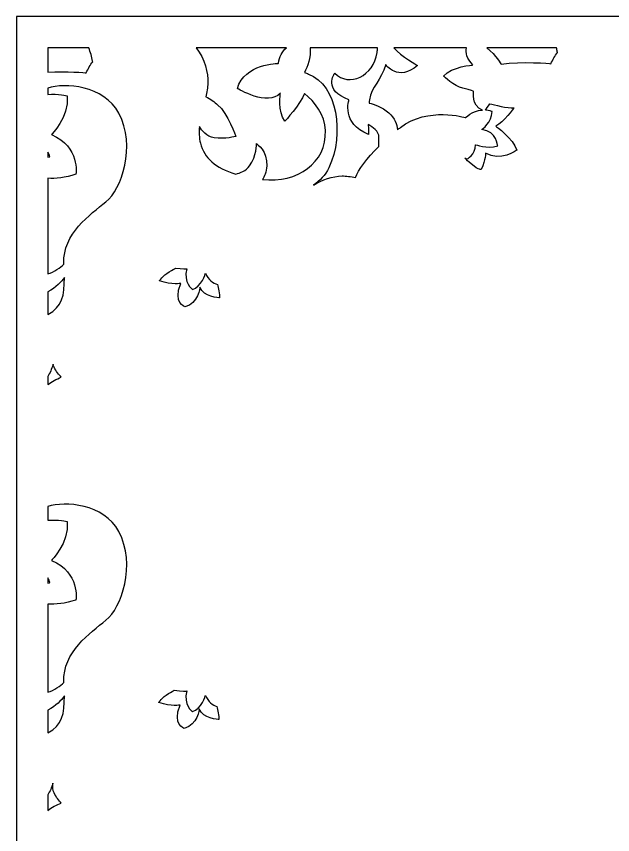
# Model space of a CAD drawing. Header units: centimetres. Extents: x -9.6 to 9.9, y -13.1 to 7.2.
# Drawn here: x -9.63 to -2.22, y -2.93 to 7.23 of the extents above; entities that cross this region are included whole.
import ezdxf

# ---------------------------------------------------------------- set-up
doc = ezdxf.new("R2010")
doc.units = ezdxf.units.CM
doc.header["$MEASUREMENT"] = 0
doc.layers.add('layer 1', color=7, linetype='Continuous')

msp = doc.modelspace()

# ---------------------------------------------------------------- linework, layer by layer
at = {"layer": 'layer 1', "color": 177}
for points, knots in [([(-9.62521, 7.23276), (-9.62521, 7.23276), (9.9253, 7.23276), (9.9253, 7.23276), (9.9253, 7.23276), (9.9253, 7.23276), (9.9253, -13.09977), (9.9253, -13.09977), (9.9253, -13.09977), (9.9253, -13.09977), (-9.62521, -13.09977), (-9.62521, -13.09977), (-9.62521, -13.09977), (-9.62521, -13.09977), (-9.62521, 7.23276), (-9.62521, 7.23276)], [0, 0, 0, 0, 0.2, 0.2, 0.2, 0.2, 0.4, 0.4, 0.4, 0.4, 0.6, 0.6, 0.6, 0.6, 1, 1, 1, 1]), ([(-9.2342, 6.84175), (-9.2342, 6.84175), (-8.726, 6.84175), (-8.726, 6.84175), (-8.726, 6.84175), (-8.70405, 6.78927), (-8.68619, 6.73331), (-8.6778, 6.67764), (-8.6778, 6.67764), (-8.6774, 6.67495), (-8.67699, 6.67239), (-8.67655, 6.66986), (-8.67655, 6.66986), (-8.70653, 6.62843), (-8.73406, 6.58227), (-8.75747, 6.53084), (-8.75747, 6.53084), (-8.75747, 6.53084), (-9.00537, 6.5549), (-9.2342, 6.53959), (-9.2342, 6.53959), (-9.2342, 6.53959), (-9.2342, 6.84175), (-9.2342, 6.84175)], [0, 0, 0, 0, 0.14285714, 0.14285714, 0.14285714, 0.14285714, 0.28571429, 0.28571429, 0.28571429, 0.28571429, 0.42857143, 0.42857143, 0.42857143, 0.42857143, 0.57142857, 0.57142857, 0.57142857, 0.57142857, 0.71428571, 0.71428571, 0.71428571, 0.71428571, 1, 1, 1, 1]), ([(-7.38947, 6.84175), (-7.38947, 6.84175), (-6.26966, 6.84175), (-6.26966, 6.84175), (-6.26966, 6.84175), (-6.32113, 6.79433), (-6.36147, 6.73145), (-6.36762, 6.64923), (-6.36762, 6.64923), (-6.36762, 6.64923), (-6.79404, 6.64449), (-6.87839, 6.33669), (-6.87839, 6.33669), (-6.87839, 6.33669), (-6.49882, 6.10466), (-6.34419, 6.27987), (-6.34419, 6.27987), (-6.34419, 6.27987), (-6.38167, 6.04784), (-6.28795, 5.92945), (-6.28795, 5.92945), (-6.28795, 5.92945), (-6.09869, 6.14106), (-6.04495, 6.2738), (-6.04495, 6.2738), (-5.91761, 6.16911), (-5.79109, 6.01513), (-5.78421, 5.81344), (-5.78421, 5.81344), (-5.77049, 5.41148), (-6.13152, 5.15835), (-6.56692, 5.20565), (-6.56692, 5.20565), (-6.54305, 5.24158), (-6.52015, 5.29569), (-6.5138, 5.37486), (-6.5138, 5.37486), (-6.49914, 5.55755), (-6.64084, 5.65136), (-6.64084, 5.65136), (-6.64084, 5.65136), (-6.64084, 5.65136), (-6.63595, 5.4983), (-6.72879, 5.37486), (-6.72879, 5.37486), (-6.77395, 5.3148), (-6.84227, 5.28633), (-6.89993, 5.27289), (-6.89993, 5.27289), (-7.15327, 5.34955), (-7.29043, 5.47173), (-7.33761, 5.65717), (-7.33761, 5.65717), (-7.35523, 5.7264), (-7.35706, 5.79455), (-7.35019, 5.86251), (-7.35019, 5.86251), (-7.32233, 5.816), (-7.26283, 5.73904), (-7.16853, 5.72543), (-7.16853, 5.72543), (-7.03172, 5.70568), (-6.8998, 5.74024), (-6.8998, 5.74024), (-6.8998, 5.74024), (-6.8998, 5.74024), (-6.99263, 6.02662), (-7.12456, 6.13525), (-7.12456, 6.13525), (-7.16431, 6.16797), (-7.21429, 6.20428), (-7.27003, 6.23485), (-7.27003, 6.23485), (-7.25838, 6.28984), (-7.2493, 6.34574), (-7.24624, 6.40299), (-7.24624, 6.40299), (-7.23939, 6.53089), (-7.28418, 6.70251), (-7.38947, 6.84175)], [0, 0, 0, 0, 0.04761905, 0.04761905, 0.04761905, 0.04761905, 0.0952381, 0.0952381, 0.0952381, 0.0952381, 0.14285714, 0.14285714, 0.14285714, 0.14285714, 0.19047619, 0.19047619, 0.19047619, 0.19047619, 0.23809524, 0.23809524, 0.23809524, 0.23809524, 0.28571429, 0.28571429, 0.28571429, 0.28571429, 0.33333333, 0.33333333, 0.33333333, 0.33333333, 0.38095238, 0.38095238, 0.38095238, 0.38095238, 0.42857143, 0.42857143, 0.42857143, 0.42857143, 0.47619048, 0.47619048, 0.47619048, 0.47619048, 0.52380952, 0.52380952, 0.52380952, 0.52380952, 0.57142857, 0.57142857, 0.57142857, 0.57142857, 0.61904762, 0.61904762, 0.61904762, 0.61904762, 0.66666667, 0.66666667, 0.66666667, 0.66666667, 0.71428571, 0.71428571, 0.71428571, 0.71428571, 0.76190476, 0.76190476, 0.76190476, 0.76190476, 0.80952381, 0.80952381, 0.80952381, 0.80952381, 0.85714286, 0.85714286, 0.85714286, 0.85714286, 0.9047619, 0.9047619, 0.9047619, 0.9047619, 1, 1, 1, 1]), ([(-5.9743, 6.84175), (-5.9743, 6.84175), (-5.13629, 6.84175), (-5.13629, 6.84175), (-5.13629, 6.84175), (-5.1378, 6.82247), (-5.13988, 6.8032), (-5.14259, 6.78403), (-5.14259, 6.78403), (-5.18403, 6.4909), (-5.49187, 6.34732), (-5.66947, 6.52679), (-5.66947, 6.52679), (-5.66947, 6.52679), (-5.82339, 6.31142), (-5.49187, 6.19776), (-5.49187, 6.19776), (-5.49187, 6.19776), (-5.59251, 5.89864), (-5.24915, 5.76703), (-5.24915, 5.76703), (-5.24915, 5.76703), (-5.25138, 5.81747), (-5.25197, 5.88775), (-5.25197, 5.88775), (-5.20015, 5.85919), (-5.11941, 5.80319), (-5.11941, 5.73168), (-5.11941, 5.73168), (-5.11941, 5.68808), (-5.11941, 5.64879), (-5.11941, 5.61773), (-5.11941, 5.61773), (-5.2677, 5.47002), (-5.37909, 5.32461), (-5.4105, 5.22947), (-5.4105, 5.22947), (-5.46935, 5.24312), (-5.52581, 5.25061), (-5.57788, 5.24987), (-5.57788, 5.24987), (-5.69889, 5.24815), (-5.82262, 5.20474), (-5.93488, 5.1373), (-5.93488, 5.1373), (-5.85182, 5.18909), (-5.78468, 5.25938), (-5.74204, 5.35174), (-5.74204, 5.35174), (-5.54522, 5.77792), (-5.6366, 6.37458), (-5.99508, 6.51664), (-5.99508, 6.51664), (-6.0129, 6.5237), (-6.0297, 6.52981), (-6.04559, 6.53515), (-6.04559, 6.53515), (-6.00737, 6.60634), (-5.96252, 6.72128), (-5.9743, 6.84175)], [0, 0, 0, 0, 0.0625, 0.0625, 0.0625, 0.0625, 0.125, 0.125, 0.125, 0.125, 0.1875, 0.1875, 0.1875, 0.1875, 0.25, 0.25, 0.25, 0.25, 0.3125, 0.3125, 0.3125, 0.3125, 0.375, 0.375, 0.375, 0.375, 0.4375, 0.4375, 0.4375, 0.4375, 0.5, 0.5, 0.5, 0.5, 0.5625, 0.5625, 0.5625, 0.5625, 0.625, 0.625, 0.625, 0.625, 0.6875, 0.6875, 0.6875, 0.6875, 0.75, 0.75, 0.75, 0.75, 0.8125, 0.8125, 0.8125, 0.8125, 0.875, 0.875, 0.875, 0.875, 1, 1, 1, 1]), ([(-4.93361, 6.84175), (-4.93361, 6.84175), (-4.03176, 6.84175), (-4.03176, 6.84175), (-4.03176, 6.84175), (-4.04319, 6.78299), (-4.03323, 6.70614), (-3.9513, 6.62926), (-3.9513, 6.62926), (-3.9513, 6.62926), (-4.21655, 6.60895), (-4.31702, 6.49117), (-4.31702, 6.49117), (-4.31702, 6.49117), (-4.1844, 6.36121), (-4.07589, 6.34091), (-4.07589, 6.34091), (-3.96737, 6.3206), (-3.94326, 6.30029), (-3.94326, 6.30029), (-3.94326, 6.30029), (-3.94326, 6.30029), (-3.97563, 6.12509), (-3.83434, 6.06744), (-3.83434, 6.06744), (-3.89499, 6.06428), (-3.97079, 6.04307), (-4.04258, 5.97492), (-4.04258, 5.97492), (-4.04258, 5.97492), (-4.51118, 6.11698), (-4.85326, 5.8518), (-4.85326, 5.8518), (-4.86505, 5.84267), (-4.87678, 5.8334), (-4.88843, 5.82406), (-4.88843, 5.82406), (-4.89498, 5.8896), (-4.92085, 5.97138), (-4.99851, 6.03501), (-4.99851, 6.03501), (-5.08582, 6.10655), (-5.17848, 6.14031), (-5.24245, 6.15613), (-5.24245, 6.15613), (-5.24097, 6.17059), (-5.23925, 6.18453), (-5.23731, 6.19776), (-5.23731, 6.19776), (-5.21363, 6.35928), (-5.08931, 6.43705), (-5.03603, 6.63447), (-5.03603, 6.63447), (-5.03603, 6.63447), (-4.88211, 6.41313), (-4.63939, 6.62251), (-4.63939, 6.62251), (-4.63939, 6.62251), (-4.84387, 6.73469), (-4.93361, 6.84175)], [0, 0, 0, 0, 0.0625, 0.0625, 0.0625, 0.0625, 0.125, 0.125, 0.125, 0.125, 0.1875, 0.1875, 0.1875, 0.1875, 0.25, 0.25, 0.25, 0.25, 0.3125, 0.3125, 0.3125, 0.3125, 0.375, 0.375, 0.375, 0.375, 0.4375, 0.4375, 0.4375, 0.4375, 0.5, 0.5, 0.5, 0.5, 0.5625, 0.5625, 0.5625, 0.5625, 0.625, 0.625, 0.625, 0.625, 0.6875, 0.6875, 0.6875, 0.6875, 0.75, 0.75, 0.75, 0.75, 0.8125, 0.8125, 0.8125, 0.8125, 0.875, 0.875, 0.875, 0.875, 1, 1, 1, 1]), ([(-3.78109, 6.84175), (-3.78109, 6.84175), (-2.91333, 6.84175), (-2.91333, 6.84175), (-2.91333, 6.84175), (-2.90922, 6.82501), (-2.90582, 6.80819), (-2.90329, 6.79139), (-2.90329, 6.79139), (-2.90288, 6.7887), (-2.90247, 6.78614), (-2.90204, 6.78361), (-2.90204, 6.78361), (-2.93201, 6.74218), (-2.95955, 6.69602), (-2.98295, 6.64459), (-2.98295, 6.64459), (-2.98295, 6.64459), (-3.34846, 6.68011), (-3.6015, 6.63749), (-3.6015, 6.63749), (-3.6015, 6.63749), (-3.6592, 6.74801), (-3.78109, 6.84175)], [0, 0, 0, 0, 0.14285714, 0.14285714, 0.14285714, 0.14285714, 0.28571429, 0.28571429, 0.28571429, 0.28571429, 0.42857143, 0.42857143, 0.42857143, 0.42857143, 0.57142857, 0.57142857, 0.57142857, 0.57142857, 0.71428571, 0.71428571, 0.71428571, 0.71428571, 1, 1, 1, 1]), ([(-9.2342, 4.03487), (-9.2342, 4.03487), (-9.2342, 5.22105), (-9.2342, 5.22105), (-9.2342, 5.22105), (-9.13952, 5.21574), (-9.01892, 5.22443), (-8.88563, 5.27066), (-8.88563, 5.27066), (-8.88563, 5.27066), (-8.8294, 5.61161), (-9.19022, 5.76314), (-9.19022, 5.76314), (-9.19022, 5.76314), (-8.96998, 5.97623), (-8.99341, 6.24615), (-8.99341, 6.24615), (-8.99341, 6.24615), (-9.10592, 6.27411), (-9.2342, 6.26225), (-9.2342, 6.26225), (-9.2342, 6.26225), (-9.2342, 6.34011), (-9.2342, 6.34011), (-9.2342, 6.34011), (-9.02195, 6.41196), (-8.53703, 6.37663), (-8.35214, 6.03029), (-8.35214, 6.03029), (-8.13266, 5.61918), (-8.31918, 5.08187), (-8.51209, 4.92754), (-8.51209, 4.92754), (-8.705, 4.77321), (-9.05063, 4.52954), (-9.03456, 4.16402), (-9.03456, 4.16402), (-9.0344, 4.16052), (-9.03426, 4.15705), (-9.03411, 4.15357), (-9.03411, 4.15357), (-9.0739, 4.1186), (-9.1575, 4.05192), (-9.2342, 4.03487)], [0, 0, 0, 0, 0.08333333, 0.08333333, 0.08333333, 0.08333333, 0.16666667, 0.16666667, 0.16666667, 0.16666667, 0.25, 0.25, 0.25, 0.25, 0.33333333, 0.33333333, 0.33333333, 0.33333333, 0.41666667, 0.41666667, 0.41666667, 0.41666667, 0.5, 0.5, 0.5, 0.5, 0.58333333, 0.58333333, 0.58333333, 0.58333333, 0.66666667, 0.66666667, 0.66666667, 0.66666667, 0.75, 0.75, 0.75, 0.75, 0.83333333, 0.83333333, 0.83333333, 0.83333333, 1, 1, 1, 1]), ([(-3.74125, 6.14723), (-3.76704, 6.11071), (-3.78706, 6.08157), (-3.79686, 6.06722), (-3.79686, 6.06722), (-3.74724, 6.06407), (-3.71456, 6.05068), (-3.71456, 6.05068), (-3.71456, 6.05068), (-3.71456, 5.91336), (-3.84109, 5.82812), (-3.84109, 5.82812), (-3.84109, 5.82812), (-3.65365, 5.79971), (-3.64427, 5.6245), (-3.64427, 5.6245), (-3.64427, 5.6245), (-3.78017, 5.58188), (-3.92075, 5.63871), (-3.92075, 5.63871), (-3.92075, 5.63871), (-3.92075, 5.51085), (-4.02852, 5.45876), (-4.02852, 5.45876), (-4.02852, 5.45876), (-4.03647, 5.46343), (-4.04383, 5.46853), (-4.05072, 5.47398), (-4.05072, 5.47398), (-4.03292, 5.45233), (-4.00825, 5.42693), (-3.97416, 5.39899), (-3.97416, 5.39899), (-3.86742, 5.31153), (-3.85011, 5.33194), (-3.85011, 5.33194), (-3.85011, 5.33194), (-3.78952, 5.4573), (-3.79529, 5.53383), (-3.79529, 5.53383), (-3.79529, 5.53383), (-3.61354, 5.42013), (-3.40582, 5.571), (-3.40582, 5.571), (-3.40582, 5.571), (-3.4491, 5.71677), (-3.66835, 5.86837), (-3.66835, 5.86837), (-3.66835, 5.86837), (-3.57026, 5.91502), (-3.44333, 6.09577), (-3.44333, 6.09577), (-3.44333, 6.09577), (-3.51935, 6.09081), (-3.69138, 6.13413), (-3.74125, 6.14723)], [0, 0, 0, 0, 0.06666667, 0.06666667, 0.06666667, 0.06666667, 0.13333333, 0.13333333, 0.13333333, 0.13333333, 0.2, 0.2, 0.2, 0.2, 0.26666667, 0.26666667, 0.26666667, 0.26666667, 0.33333333, 0.33333333, 0.33333333, 0.33333333, 0.4, 0.4, 0.4, 0.4, 0.46666667, 0.46666667, 0.46666667, 0.46666667, 0.53333333, 0.53333333, 0.53333333, 0.53333333, 0.6, 0.6, 0.6, 0.6, 0.66666667, 0.66666667, 0.66666667, 0.66666667, 0.73333333, 0.73333333, 0.73333333, 0.73333333, 0.8, 0.8, 0.8, 0.8, 0.86666667, 0.86666667, 0.86666667, 0.86666667, 1, 1, 1, 1]), ([(-9.2342, 5.48232), (-9.2342, 5.48232), (-9.2342, 5.54655), (-9.2342, 5.54655), (-9.2342, 5.54655), (-9.22287, 5.52698), (-9.21377, 5.50714), (-9.20791, 5.48739), (-9.20791, 5.48739), (-9.20791, 5.48739), (-9.21744, 5.48499), (-9.2342, 5.48232)], [0, 0, 0, 0, 0.25, 0.25, 0.25, 0.25, 0.5, 0.5, 0.5, 0.5, 1, 1, 1, 1]), ([(-7.12645, 3.90137), (-7.17751, 3.91912), (-7.2423, 3.95784), (-7.27479, 4.04228), (-7.27479, 4.04228), (-7.27479, 4.04228), (-7.32482, 3.86955), (-7.43739, 3.84006), (-7.43739, 3.84006), (-7.43739, 3.84006), (-7.55412, 3.92432), (-7.50826, 4.09705), (-7.50826, 4.09705), (-7.50826, 4.09705), (-7.56057, 4.09293), (-7.64913, 4.10523), (-7.64913, 4.10523), (-7.6602, 4.09722), (-7.6822, 4.08272), (-7.72571, 4.05735), (-7.72571, 4.05735), (-7.80701, 4.00996), (-7.84766, 3.94676), (-7.84766, 3.94676), (-7.84766, 3.94676), (-7.68507, 3.89305), (-7.58188, 3.91517), (-7.58188, 3.91517), (-7.58188, 3.91517), (-7.68194, 3.66871), (-7.53186, 3.62447), (-7.53186, 3.62447), (-7.53186, 3.62447), (-7.36301, 3.66555), (-7.34425, 3.86777), (-7.34425, 3.86777), (-7.34425, 3.86777), (-7.3036, 3.74454), (-7.10036, 3.73506), (-7.10036, 3.73506), (-7.10036, 3.73506), (-7.098, 3.78032), (-7.11697, 3.86327), (-7.12645, 3.90137)], [0, 0, 0, 0, 0.08333333, 0.08333333, 0.08333333, 0.08333333, 0.16666667, 0.16666667, 0.16666667, 0.16666667, 0.25, 0.25, 0.25, 0.25, 0.33333333, 0.33333333, 0.33333333, 0.33333333, 0.41666667, 0.41666667, 0.41666667, 0.41666667, 0.5, 0.5, 0.5, 0.5, 0.58333333, 0.58333333, 0.58333333, 0.58333333, 0.66666667, 0.66666667, 0.66666667, 0.66666667, 0.75, 0.75, 0.75, 0.75, 0.83333333, 0.83333333, 0.83333333, 0.83333333, 1, 1, 1, 1]), ([(-9.2342, 3.52913), (-9.2342, 3.52913), (-9.2342, 3.81092), (-9.2342, 3.81092), (-9.2342, 3.81092), (-9.13314, 3.86213), (-9.06588, 3.93682), (-9.02857, 3.98768), (-9.02857, 3.98768), (-9.02591, 3.76586), (-9.05568, 3.62405), (-9.2342, 3.52913)], [0, 0, 0, 0, 0.25, 0.25, 0.25, 0.25, 0.5, 0.5, 0.5, 0.5, 1, 1, 1, 1]), ([(-9.2342, 2.65804), (-9.2342, 2.65804), (-9.2342, 2.75832), (-9.2342, 2.75832), (-9.2342, 2.75832), (-9.20834, 2.80222), (-9.18651, 2.85022), (-9.17057, 2.90232), (-9.17057, 2.90232), (-9.16977, 2.90497), (-9.16897, 2.90762), (-9.16819, 2.91026), (-9.16819, 2.91026), (-9.16561, 2.89779), (-9.16188, 2.88581), (-9.15668, 2.87457), (-9.15668, 2.87457), (-9.13199, 2.82109), (-9.09833, 2.77951), (-9.0665, 2.74868), (-9.0665, 2.74868), (-9.12844, 2.72627), (-9.18363, 2.69498), (-9.2342, 2.65804)], [0, 0, 0, 0, 0.14285714, 0.14285714, 0.14285714, 0.14285714, 0.28571429, 0.28571429, 0.28571429, 0.28571429, 0.42857143, 0.42857143, 0.42857143, 0.42857143, 0.57142857, 0.57142857, 0.57142857, 0.57142857, 0.71428571, 0.71428571, 0.71428571, 0.71428571, 1, 1, 1, 1]), ([(-9.2342, -1.16359), (-9.2342, -1.16359), (-9.2342, -0.06862), (-9.2342, -0.06862), (-9.2342, -0.06862), (-9.13952, -0.07394), (-9.01892, -0.06527), (-8.88563, -0.01904), (-8.88563, -0.01904), (-8.88563, -0.01904), (-8.8294, 0.32191), (-9.19022, 0.47344), (-9.19022, 0.47344), (-9.19022, 0.47344), (-8.96998, 0.68653), (-8.99341, 0.95645), (-8.99341, 0.95645), (-8.99341, 0.95645), (-9.10592, 0.98443), (-9.2342, 0.97258), (-9.2342, 0.97258), (-9.2342, 0.97258), (-9.2342, 1.14166), (-9.2342, 1.14166), (-9.2342, 1.14166), (-9.02195, 1.2135), (-8.53703, 1.17818), (-8.35214, 0.83184), (-8.35214, 0.83184), (-8.13266, 0.42072), (-8.31918, -0.11658), (-8.51209, -0.27091), (-8.51209, -0.27091), (-8.705, -0.42524), (-9.05063, -0.66892), (-9.03456, -1.03443), (-9.03456, -1.03443), (-9.0344, -1.03794), (-9.03426, -1.0414), (-9.03411, -1.04488), (-9.03411, -1.04488), (-9.0739, -1.07986), (-9.1575, -1.14653), (-9.2342, -1.16359)], [0, 0, 0, 0, 0.08333333, 0.08333333, 0.08333333, 0.08333333, 0.16666667, 0.16666667, 0.16666667, 0.16666667, 0.25, 0.25, 0.25, 0.25, 0.33333333, 0.33333333, 0.33333333, 0.33333333, 0.41666667, 0.41666667, 0.41666667, 0.41666667, 0.5, 0.5, 0.5, 0.5, 0.58333333, 0.58333333, 0.58333333, 0.58333333, 0.66666667, 0.66666667, 0.66666667, 0.66666667, 0.75, 0.75, 0.75, 0.75, 0.83333333, 0.83333333, 0.83333333, 0.83333333, 1, 1, 1, 1]), ([(-9.2342, 0.19264), (-9.2342, 0.19264), (-9.2342, 0.25686), (-9.2342, 0.25686), (-9.2342, 0.25686), (-9.22287, 0.23729), (-9.21377, 0.21744), (-9.20791, 0.1977), (-9.20791, 0.1977), (-9.20791, 0.1977), (-9.21744, 0.1953), (-9.2342, 0.19264)], [0, 0, 0, 0, 0.25, 0.25, 0.25, 0.25, 0.5, 0.5, 0.5, 0.5, 1, 1, 1, 1]), ([(-9.2342, -1.66929), (-9.2342, -1.66929), (-9.2342, -1.38754), (-9.2342, -1.38754), (-9.2342, -1.38754), (-9.13314, -1.33633), (-9.06588, -1.26163), (-9.02857, -1.21077), (-9.02857, -1.21077), (-9.02591, -1.43259), (-9.05568, -1.57438), (-9.2342, -1.66929)], [0, 0, 0, 0, 0.25, 0.25, 0.25, 0.25, 0.5, 0.5, 0.5, 0.5, 1, 1, 1, 1]), ([(-7.13387, -1.3417), (-7.18364, -1.32284), (-7.24386, -1.28387), (-7.27479, -1.20348), (-7.27479, -1.20348), (-7.27479, -1.20348), (-7.32482, -1.37621), (-7.43739, -1.40571), (-7.43739, -1.40571), (-7.43739, -1.40571), (-7.55412, -1.32145), (-7.50826, -1.14872), (-7.50826, -1.14872), (-7.50826, -1.14872), (-7.56678, -1.15332), (-7.66481, -1.13825), (-7.66481, -1.13825), (-7.6774, -1.14684), (-7.69861, -1.16033), (-7.73427, -1.18113), (-7.73427, -1.18113), (-7.81557, -1.22852), (-7.85622, -1.29172), (-7.85622, -1.29172), (-7.85622, -1.29172), (-7.69363, -1.34543), (-7.59044, -1.32331), (-7.59044, -1.32331), (-7.59044, -1.32331), (-7.6905, -1.56977), (-7.54041, -1.61401), (-7.54041, -1.61401), (-7.54041, -1.61401), (-7.37157, -1.57293), (-7.35281, -1.37071), (-7.35281, -1.37071), (-7.35281, -1.37071), (-7.31216, -1.49394), (-7.10892, -1.50342), (-7.10892, -1.50342), (-7.10892, -1.50342), (-7.10665, -1.4599), (-7.1241, -1.38154), (-7.13387, -1.3417)], [0, 0, 0, 0, 0.08333333, 0.08333333, 0.08333333, 0.08333333, 0.16666667, 0.16666667, 0.16666667, 0.16666667, 0.25, 0.25, 0.25, 0.25, 0.33333333, 0.33333333, 0.33333333, 0.33333333, 0.41666667, 0.41666667, 0.41666667, 0.41666667, 0.5, 0.5, 0.5, 0.5, 0.58333333, 0.58333333, 0.58333333, 0.58333333, 0.66666667, 0.66666667, 0.66666667, 0.66666667, 0.75, 0.75, 0.75, 0.75, 0.83333333, 0.83333333, 0.83333333, 0.83333333, 1, 1, 1, 1]), ([(-9.2342, -2.63165), (-9.2342, -2.63165), (-9.2342, -2.4401), (-9.2342, -2.4401), (-9.2342, -2.4401), (-9.20834, -2.39622), (-9.18651, -2.34823), (-9.17057, -2.29613), (-9.17057, -2.29613), (-9.17042, -2.29564), (-9.17028, -2.29515), (-9.17013, -2.29466), (-9.17013, -2.29466), (-9.17539, -2.33781), (-9.17293, -2.37995), (-9.15668, -2.41513), (-9.15668, -2.41513), (-9.13199, -2.46861), (-9.09833, -2.51019), (-9.0665, -2.54102), (-9.0665, -2.54102), (-9.12845, -2.56343), (-9.18363, -2.59471), (-9.2342, -2.63165)], [0, 0, 0, 0, 0.14285714, 0.14285714, 0.14285714, 0.14285714, 0.28571429, 0.28571429, 0.28571429, 0.28571429, 0.42857143, 0.42857143, 0.42857143, 0.42857143, 0.57142857, 0.57142857, 0.57142857, 0.57142857, 0.71428571, 0.71428571, 0.71428571, 0.71428571, 1, 1, 1, 1])]:
    msp.add_open_spline(points, degree=3, knots=knots, dxfattribs=at)

doc.saveas('drawing.dxf')
